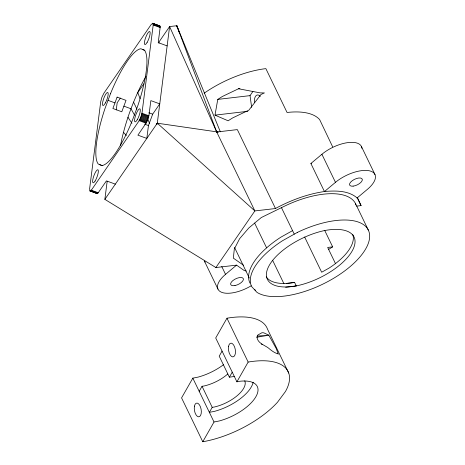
<?xml version="1.0" encoding="UTF-8"?>
<svg xmlns="http://www.w3.org/2000/svg" width="465" height="465" viewBox="0 0 465 465"><rect width="100%" height="100%" fill="white"/><g stroke="black" fill="none" stroke-linecap="round" stroke-linejoin="round"><path stroke-width="0.7" d="M153.2 24.994L152.811 23.291L151.142 24.569L103.951 93.122L101.916 97.226L100.713 101.759L89.629 188.726L89.966 191.028L91.634 189.749L138.826 121.196L140.86 117.087L142.063 112.559L153.2 24.994L160.14 27.54L158.234 42.629L167.15 45.895M160.14 27.54L159.745 25.837L152.369 23.314M246.305 270.996L244.224 270.543L236.557 265.131L215.888 267.538L104.863 199.363L107.148 181.472M116.267 109.897L117.18 102.736L120.406 98.051M148.893 115.762L150.846 100.609L159.762 103.875L152.677 114.169L148.457 125.556L146.818 138.425L137.902 135.158L146.463 122.586L148.893 115.762L141.959 113.222M158.954 43.175L159.129 41.798L169.609 26.569L176.822 25.732L220.358 131.839M218.126 132.048L157.298 123.202L156.664 124.481L157.298 123.202L169.609 26.569L216.707 131.996L254.861 210.924L215.888 267.538M238.516 88.757L260.197 92.884L264.434 92.924L260.97 94.488L248.856 110.159L232.669 117.907L228.112 120.795L214.993 115.134L217.765 99.4L222.322 96.511L238.516 88.757L239.928 88.594M278.297 354.173L276.257 348.564L268.799 335.189L263.835 332.835L262.004 332.708L257.895 334.974L256.93 337.044C257.686 344.019 265.87 345.175 270.078 349.413C272.42 351.261 274.92 352.976 277.808 353.824M120.511 145.528C124.353 125.521 131.2 106.2 139.901 87.815A61.985 15.02 -69.9 0 1 145.905 76.574M156.624 124.481L157.298 123.202L254.861 210.924L275.501 208.535L276.245 208.058C291.572 199.938 307.987 193.835 325.215 191.411C336.422 190.633 349.006 190.435 357.812 198.549L361.061 205.6L356.632 206.117M223.688 364.566A35.363 15.723 -25.8 0 1 198.125 377.103L192.824 378.15L181.571 397.901L202.769 441.75A69.599 30.946 -25.8 0 0 277.489 402.254L285.405 391.588A69.599 30.946 -25.8 0 0 248.159 362.066L226.961 318.217L215.714 337.974L236.906 381.823L239.673 381.277A35.363 15.723 -25.8 0 1 256.372 395.831A35.363 15.723 -25.8 0 1 219.323 420.953L214.022 421.999L202.769 441.75M199.183 391.303L202.043 386.287L204.112 385.979A26.534 11.799 -25.8 0 0 227.763 373.994M222.072 351.127L219.213 356.144L229.385 377.191L233.186 376.627A26.534 11.799 -25.8 0 1 234.72 376.574M244.741 380.818A26.534 11.799 -25.8 0 1 214.289 407.026L212.214 407.334L209.355 412.35L214.661 411.31A35.363 15.723 -25.8 0 0 253.152 382.23M229.385 377.191L232.244 372.174M236.906 381.823L248.159 362.066M143.801 83.828L137.774 92.582L140.081 98.65M104.863 199.363L157.298 123.202M251.652 107.357L250.036 95.633L252.908 91.466M96.61 193.173L97.342 193.545L98.231 192.748L106.433 180.873L115.349 184.14M357.033 198.02L367.414 189.331A26.098 11.608 -25.8 0 0 369.408 170.8A26.098 11.608 -25.8 0 0 335.474 182.338L324.454 191.563L310.887 163.5L321.908 154.275A26.098 11.608 -25.8 0 1 347.216 142.697A26.098 11.608 -25.8 0 1 361.886 148.294M251.152 285.812A26.098 11.608 -25.8 0 1 221.27 292.148A26.098 11.608 -25.8 0 1 225.537 274.35L236.557 265.131M328.464 249.519L332.649 246.863L324.768 230.559M243.48 265.219L233.343 258.139L234.319 249.019L239.591 238.743L248.792 228.001L261.295 217.539L284.563 206.146A64.815 28.818 -25.8 0 1 355.586 203.734L368.303 230.041M292.566 230.634L280.924 237.15A64.815 28.818 -25.8 0 0 249.972 283.098M310.887 163.5L311.649 163.349M256.854 337.241L268.799 335.189L257.25 336.09M286.777 283.371L294.583 282.406L296.275 285.917A48.935 21.756 -25.8 0 0 352.912 249.595A48.935 21.756 -25.8 0 0 323.692 230.733A48.965 21.774 -25.8 0 0 268.52 266.753A48.965 21.774 -25.8 0 0 296.275 285.917L285.632 287.231M217.765 99.4L250.036 95.633M214.993 115.134L247.845 111.304M332.649 246.863L327.674 247.444L335.55 263.731M177.049 27.162L176.822 25.732L216.707 131.996L237.342 129.607L275.501 208.535M216.707 131.996L217.911 132.339M152.607 23.25L159.914 25.982M153.101 23.686L160.036 26.232M153.985 24.174L155.88 24.866M153.183 24.035L160.117 26.575M153.218 24.471L160.152 27.017M142.947 49.627L144.836 50.319M148.852 112.768L152.677 114.169M108.031 100.347L114.965 102.887M123.882 106.154L131.049 108.787L134.542 115.128M141.813 113.937L148.748 116.483M141.627 114.698L148.562 117.238M141.407 115.483L148.341 118.029M141.145 116.285L148.079 118.825M140.86 117.087L147.794 119.633M140.552 117.883L147.486 120.423M140.221 118.645L147.155 121.185M139.878 119.371L146.812 121.911M139.529 120.046L146.463 122.586M139.175 120.656L146.109 123.202M144.632 124.155L148.457 125.556M99.83 164.691L102.352 165.616M91.297 190.202L98.231 192.748M90.977 190.569L97.912 193.109M90.681 190.836L97.615 193.382M90.303 190.859L95.976 192.94M90.408 191.005L97.342 193.545M89.797 190.877L97.104 193.609M261.295 344.053L262.562 344.623M123.423 132.298L126.404 135.449M127.922 117.238L131.944 123.277M361.421 146.504L374.988 174.567M332.678 146.894L319.658 119.621A69.599 30.946 -25.8 0 0 287.062 112.484L265.864 68.634A69.599 30.946 -25.8 0 0 204.176 93.174M357.277 197.77L361.061 205.6M321.908 154.275L335.474 182.338M304.639 237.016L321.664 272.234L328.953 268.154A48.935 21.756 -25.8 0 0 352.801 234.627M281.546 207.832L294.264 234.145M254.622 223.078L266.602 247.857M272.589 260.249L283.935 283.726M234.54 247.456L249.35 278.093M254.89 289.556L255.459 290.724M288.719 373.052L267.526 329.203A69.599 30.946 -25.8 0 0 226.961 318.217M221.753 266.521L225.537 274.35M217.969 289.12L204.402 261.057A26.098 11.608 -25.8 0 0 205.036 262.097M202.043 386.287L212.214 407.334M192.824 378.15L214.022 421.999M133.542 102.068L136.954 109.246M147.765 118.883L149.556 123.603M176.822 25.732L179.531 33.178M355.586 203.734L355.795 204.96M294.583 282.406A48.965 21.774 -25.8 0 1 266.282 276.873M254.506 102.573A6.958 3.836 83.3 0 1 255.959 95.767A6.958 3.836 83.3 0 1 260.278 96.488M110.519 93.628L104.898 108.798A61.985 15.02 -69.9 0 0 98.243 164L101.841 165.563A61.985 15.02 -69.9 0 0 132.258 120.691L137.878 105.52A61.985 15.02 -69.9 0 0 144.534 50.319L140.93 48.755A61.985 15.02 -69.9 0 0 110.519 93.628M117.104 97.109L112.885 108.502L121.801 111.769L126.021 100.376L117.104 97.109M297.28 232.459L282.621 240.661A64.815 28.818 -25.8 0 0 251.67 286.603L256.942 292.334A64.815 28.818 -25.8 0 0 332.626 278.89A64.815 28.818 -25.8 0 0 366.972 227.897A64.815 28.818 -25.8 0 0 297.28 232.459M105.427 102.893A6.946 1.68 -69.9 0 0 107.775 92.477A6.946 1.68 -69.9 0 0 102.812 101.562A6.946 1.68 -69.9 0 0 105.427 102.893M147.12 42.414A6.958 1.686 -69.9 0 0 149.852 31.614A6.958 1.686 -69.9 0 0 144.888 40.083A6.958 1.686 -69.9 0 0 147.12 42.414M137.233 119.784A6.958 1.686 -69.9 0 0 140.023 108.938A6.958 1.686 -69.9 0 0 135.059 117.296A6.958 1.686 -69.9 0 0 137.233 119.784M95.069 181.071A6.958 1.686 -69.9 0 0 98.156 170.004A6.958 1.686 -69.9 0 0 93.238 177.764A6.958 1.686 -69.9 0 0 95.069 181.071M228.582 346.245A6.958 3.383 80.2 0 0 232.64 356.893A6.958 3.383 80.2 0 0 234.587 346.925A6.958 3.383 80.2 0 0 228.582 346.245M194.451 406.137A6.958 3.383 80.2 0 0 198.474 416.82A6.958 3.383 80.2 0 0 200.462 406.892A6.958 3.383 80.2 0 0 194.451 406.137M234.999 285.545A6.958 3.092 -25.8 0 0 243.294 278.599A6.958 3.092 -25.8 0 0 232.762 280.674A6.958 3.092 -25.8 0 0 234.999 285.545M353.138 186.14A6.958 3.092 -25.8 0 0 362.328 179.467A6.958 3.092 -25.8 0 0 352.342 180.629A6.958 3.092 -25.8 0 0 353.138 186.14"/></g></svg>
